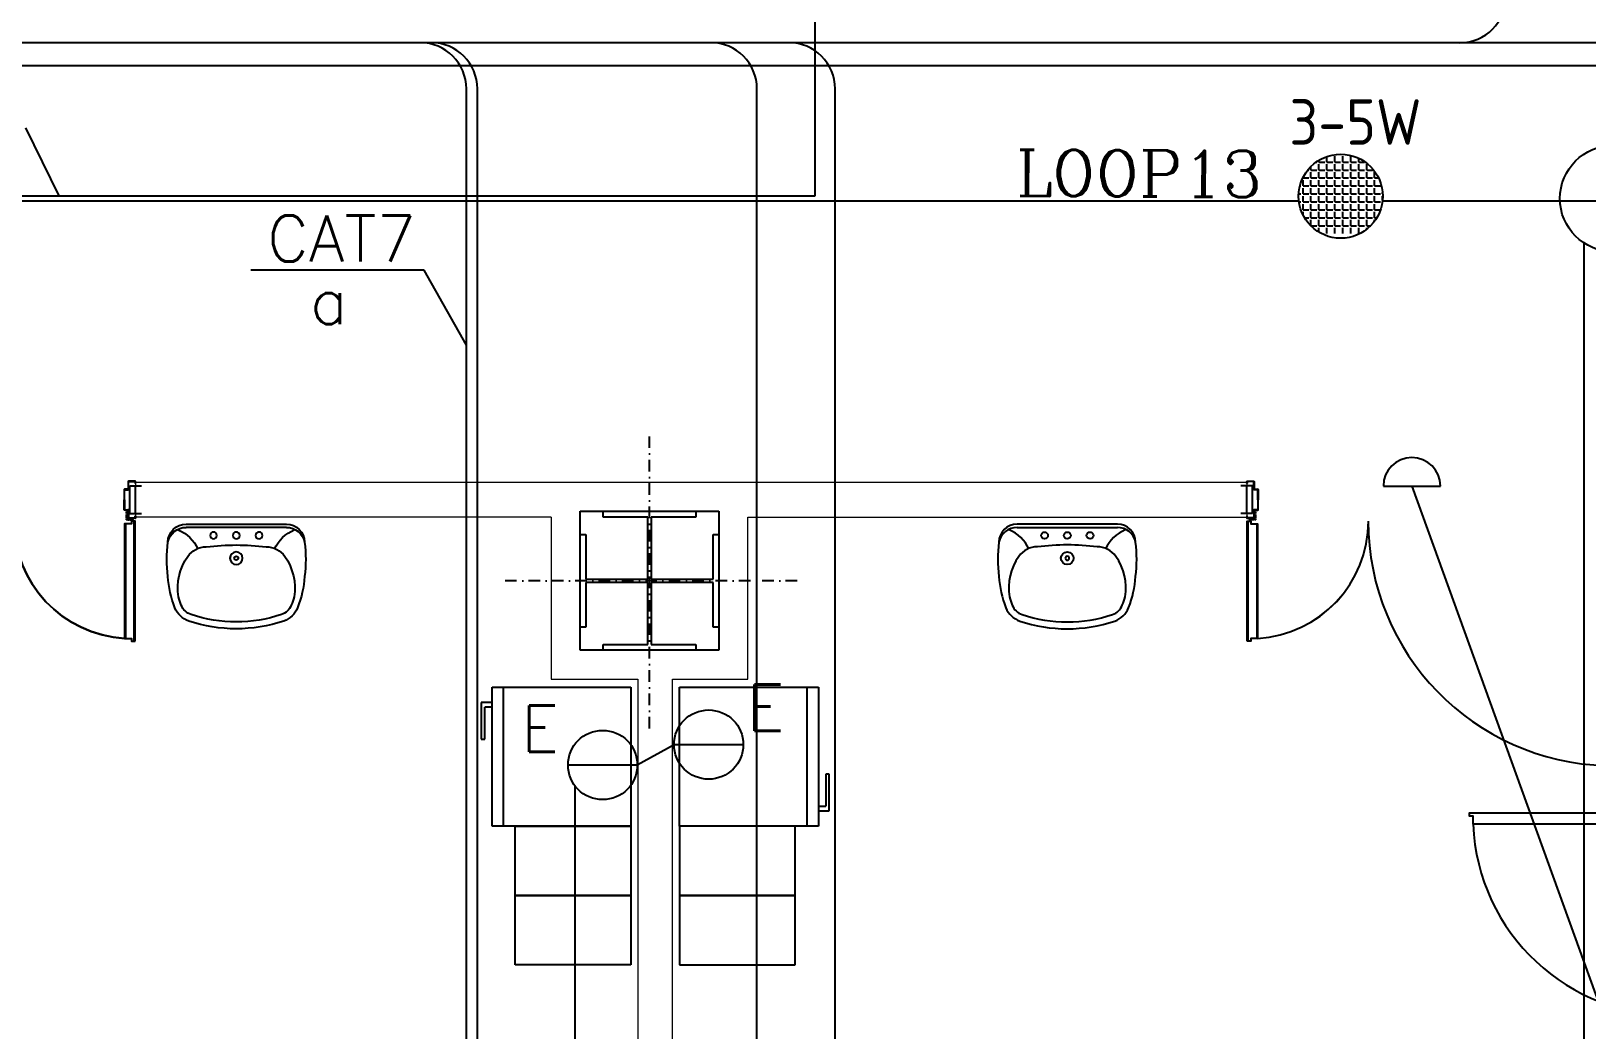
# Model space of a CAD drawing. Header units: inches. Extents: x 567429 to 582707, y 126347 to 133675.
# Drawn here: x 580876 to 581548, y 129546 to 129978 of the extents above; entities that cross this region are included whole.
import ezdxf
from ezdxf.enums import TextEntityAlignment as Align

# ---------------------------------------------------------------- set-up
doc = ezdxf.new("R2010")
doc.units = ezdxf.units.IN
doc.header["$MEASUREMENT"] = 0
doc.linetypes.add('DASHDOT2', pattern=[0.5, 0.25, -0.125, 0, -0.125])
doc.linetypes.add('DASHED', pattern=[0.75, 0.5, -0.25])
for name, color, linetype in [('COMPUTER', 3, 'Continuous'), ('COMPUTER WIRE', 4, 'Continuous'), ('Door', 1, 'Continuous'), ('FIRE', 3, 'Continuous'), ('FIRE WIRE', 4, 'Continuous'), ('L.C C.T', 5, 'Continuous'), ('mobl', 11, 'Continuous'), ('NURSE CALL', 3, 'Continuous'), ('NURSE CALL WIRE', 4, 'Continuous'), ('SOCKET', 3, 'Continuous'), ('SOCKET WIRE', 4, 'Continuous'), ('SOTOON', 2, 'Continuous'), ('SOUND', 3, 'Continuous'), ('SOUND WIRE', 4, 'Continuous'), ('TEL WIRE', 4, 'Continuous'), ('wall', 4, 'Continuous'), ('wall kanaf', 4, 'Continuous')]:
    doc.layers.add(name, color=color, linetype=linetype)
doc.styles.add('2floorplan$0$style1', font='romans.shx', dxfattribs={"height": 40})
doc.styles.add('ISOCP', font='isocp.shx')
doc.styles.add('ROMANC', font='ROMANC.shx')
doc.styles.add('ROMANS', font='romans.shx')

# ---------------------------------------------------------------- blocks, each defined once
blk = doc.blocks.new('door-95')
at = {"layer": 'Door', "color": 15}
for p, q in [((0.07, 12.47), (0.07, 13.93)), ((-0.66, 13.21), (0.8, 13.21))]:
    blk.add_line(p, q, dxfattribs=at)
at = {"layer": 'Door', "color": 15, "linetype": 'DASHED'}
for p, q in [((-2.3, 13.37), (-2.3, 9.19)), ((-2.3, 13.37), (-0.29, 13.37)), ((-1.81, 13.04), (-1.81, 9.17)), ((-1.81, 13.04), (-0.29, 13.04))]:
    blk.add_line(p, q, dxfattribs=at)
at = {"layer": 'Door', "ltscale": 8}
blk.add_lwpolyline([(-0.05, 15.44), (-3.55, 15.44), (-3.55, 101.36), (-0.05, 101.36), (-0.05, 102.86), (1.45, 102.86), (1.45, 13.94), (-0.05, 13.94)], close=True, dxfattribs=at)
at = {"layer": 'Door'}
for points in [[(-83.49, 4.69), (-83.49, 8.93, 0.414214), (-83.58, 9.02), (-85.04, 9.02, -0.414214), (-85.29, 9.27), (-85.29, 12.43, 0.414214), (-85.38, 12.52), (-88.07, 12.52, 0.414214), (-88.15, 12.43), (-88.15, 11.83), (-88.32, 11.83), (-88.32, 12.43, -0.414214), (-88.07, 12.69), (-85.38, 12.69, -0.414214), (-85.12, 12.43), (-85.12, 9.27, 0.414214), (-85.04, 9.19), (-83.58, 9.19, -0.414214), (-83.32, 8.93), (-83.32, 4.69)], [(-3.15, 4.69), (-3.15, 8.93, -0.414214), (-3.07, 9.02), (-1.61, 9.02, 0.414214), (-1.35, 9.27), (-1.35, 12.43, -0.414214), (-1.27, 12.52), (1.42, 12.52, -0.414214), (1.51, 12.43), (1.51, 11.83), (1.68, 11.83), (1.68, 12.43, 0.414214), (1.42, 12.69), (-1.27, 12.69, 0.414214), (-1.52, 12.43), (-1.52, 9.27, -0.414214), (-1.61, 9.19), (-3.07, 9.19, 0.414214), (-3.32, 8.93), (-3.32, 4.69)], [(-83.49, 4.69), (-83.49, 0.44, -0.414214), (-83.58, 0.36), (-85.04, 0.36, 0.414214), (-85.29, 0.1), (-85.29, -3.06, -0.414214), (-85.38, -3.14), (-88.07, -3.14, -0.414214), (-88.15, -3.06), (-88.15, -2.46), (-88.32, -2.46), (-88.32, -3.06, 0.414214), (-88.07, -3.31), (-85.38, -3.31, 0.414214), (-85.12, -3.06), (-85.12, 0.1, -0.414214), (-85.04, 0.19), (-83.58, 0.19, 0.414214), (-83.32, 0.44), (-83.32, 4.69)], [(-3.15, 4.69), (-3.15, 0.44, 0.414214), (-3.07, 0.36), (-1.61, 0.36, -0.414214), (-1.35, 0.1), (-1.35, -3.06, 0.414214), (-1.27, -3.14), (1.42, -3.14, 0.414214), (1.51, -3.06), (1.51, -2.46), (1.68, -2.46), (1.68, -3.06, -0.414214), (1.42, -3.31), (-1.27, -3.31, -0.414214), (-1.52, -3.06), (-1.52, 0.1, 0.414214), (-1.61, 0.19), (-3.07, 0.19, -0.414214), (-3.32, 0.44), (-3.32, 4.69)]]:
    blk.add_lwpolyline(points, format="xyb", dxfattribs=at)
at = {"layer": 'Door', "linetype": 'Continuous', "ltscale": 100}
blk.add_circle((0.07, 13.21), 0.4, dxfattribs=at)
at = {"layer": 'Door'}
blk.add_circle((0.07, 13.2), 0.281, dxfattribs=at)
blk.add_arc((-0.05, 15.44), 85.99, 92.33268, 181.51611, dxfattribs=at)
at = {"layer": 'wall', "color": 21}
for p, q in [((-90.82, 10.69), (-85.82, 10.69)), ((4.18, 10.69), (-0.82, 10.69)), ((-90.82, -1.31), (-85.82, -1.31)), ((4.18, -1.31), (-0.82, -1.31))]:
    blk.add_line(p, q, dxfattribs=at)
at = {"layer": 'wall', "color": 21, "linetype": 'Continuous', "ltscale": 100}
for p, q in [((-85.82, 10.69), (-85.82, -1.31)), ((-0.82, 10.69), (-0.82, -1.31))]:
    blk.add_line(p, q, dxfattribs=at)
blk = doc.blocks.new('d-165a')
at = {"layer": 'Door', "ltscale": 8}
for p, q in [((3.12, 14.21), (3.12, 118.65)), ((6.82, 119.85), (6.82, 15.41)), ((158.17, 15.42), (158.17, 64.89)), ((161.87, 66.09), (161.87, 14.22))]:
    blk.add_line(p, q, dxfattribs=at)
at = {"layer": 'Door', "color": 15}
for p, q in [((4.83, 13.52), (3.37, 13.52)), ((4.1, 12.79), (4.1, 14.25)), ((160.17, 13.52), (161.63, 13.52)), ((160.9, 12.79), (160.9, 14.25))]:
    blk.add_line(p, q, dxfattribs=at)
at = {"layer": 'Door', "color": 15, "linetype": 'DASHED'}
for p, q in [((6.48, 13.69), (4.47, 13.69)), ((6.48, 13.69), (6.48, 9.5)), ((158.52, 13.69), (158.52, 9.5)), ((158.52, 13.69), (160.53, 13.69)), ((5.99, 13.36), (4.47, 13.36)), ((5.99, 13.36), (5.99, 9.48)), ((159.01, 13.36), (159.01, 9.48)), ((159.01, 13.36), (160.53, 13.36))]:
    blk.add_line(p, q, dxfattribs=at)
at = {"layer": 'Door', "ltscale": 8}
blk.add_lwpolyline([(4.32, 14.21), (4.32, 15.41), (7.22, 15.41), (7.22, 119.85), (4.72, 119.85), (4.72, 118.65), (2.72, 118.65), (2.72, 14.21)], close=True, dxfattribs=at)
blk.add_lwpolyline([(162.27, 66.09), (162.27, 14.22), (160.67, 14.22), (160.67, 15.42), (157.77, 15.42), (157.77, 64.89), (160.67, 64.89), (160.67, 66.09), (162.27, 66.09)], dxfattribs=at)
at = {"layer": 'Door'}
for points in [[(7.33, 5), (7.33, 9.24, 0.414214), (7.24, 9.33), (5.79, 9.33, -0.414214), (5.53, 9.59), (5.53, 12.74, 0.414214), (5.44, 12.83), (2.76, 12.83, 0.414214), (2.67, 12.74), (2.67, 12.15), (2.5, 12.15), (2.5, 12.74, -0.414214), (2.76, 13), (5.44, 13, -0.414214), (5.7, 12.74), (5.7, 9.59, 0.414214), (5.79, 9.5), (7.24, 9.5, -0.414214), (7.5, 9.24), (7.5, 5)], [(157.67, 5), (157.67, 9.24, -0.414214), (157.76, 9.33), (159.21, 9.33, 0.414214), (159.47, 9.59), (159.47, 12.74, -0.414214), (159.56, 12.83), (162.24, 12.83, -0.414214), (162.33, 12.74), (162.33, 12.15), (162.5, 12.15), (162.5, 12.74, 0.414214), (162.24, 13), (159.56, 13, 0.414214), (159.3, 12.74), (159.3, 9.59, -0.414214), (159.21, 9.5), (157.76, 9.5, 0.414214), (157.5, 9.24), (157.5, 5)], [(7.33, 5), (7.33, 0.76, -0.414214), (7.24, 0.67), (5.79, 0.67, 0.414214), (5.53, 0.41), (5.53, -2.74, -0.414214), (5.44, -2.83), (2.76, -2.83, -0.414214), (2.67, -2.74), (2.67, -2.15), (2.5, -2.15), (2.5, -2.74, 0.414214), (2.76, -3), (5.44, -3, 0.414214), (5.7, -2.74), (5.7, 0.41, -0.414214), (5.79, 0.5), (7.24, 0.5, 0.414214), (7.5, 0.76), (7.5, 5)], [(157.67, 5), (157.67, 0.76, 0.414214), (157.76, 0.67), (159.21, 0.67, -0.414214), (159.47, 0.41), (159.47, -2.74, 0.414214), (159.56, -2.83), (162.24, -2.83, 0.414214), (162.33, -2.74), (162.33, -2.15), (162.5, -2.15), (162.5, -2.74, -0.414214), (162.24, -3), (159.56, -3, -0.414214), (159.3, -2.74), (159.3, 0.41, 0.414214), (159.21, 0.5), (157.76, 0.5, -0.414214), (157.5, 0.76), (157.5, 5)]]:
    blk.add_lwpolyline(points, format="xyb", dxfattribs=at)
at = {"layer": 'Door', "linetype": 'Continuous', "ltscale": 100}
for centre in [(4.1, 13.52), (160.9, 13.52)]:
    blk.add_circle(centre, 0.4, dxfattribs=at)
at = {"layer": 'Door'}
for centre in [(4.1, 13.52), (160.9, 13.52)]:
    blk.add_circle(centre, 0.281, dxfattribs=at)
for centre, radius, start, end in [((4.32, 14.21), 105.68, 0.00462, 88.42757), ((160.67, 14.22), 50.76, 93.27536, 180)]:
    blk.add_arc(centre, radius, start, end, dxfattribs=at)
at = {"layer": 'wall', "color": 21}
for p, q in [((5, 11), (0, 11)), ((5, -1), (5, 11)), ((160, 11), (160, -1)), ((160, 11), (165, 11)), ((5, -1), (0, -1)), ((160, -1), (165, -1))]:
    blk.add_line(p, q, dxfattribs=at)
blk = doc.blocks.new('NURSE.SAR')
at = {"layer": 'NURSE CALL', "color": 3}
blk.add_line((0, 12.31), (0, -12.31), dxfattribs=at)
blk.add_arc((0, 0), 12.31, 270, 90, dxfattribs=at)
blk = doc.blocks.new('soc1 to')
at = {"layer": 'SOCKET', "color": 3}
blk.add_line((-12.31, 0), (12.31, 0), dxfattribs=at)
blk.add_circle((0, 0), 12.31, dxfattribs=at)
blk = doc.blocks.new('SPEAKER 3-5 W')
at = {"layer": 'SOUND', "color": 30, "lineweight": -2}
for p, q in [((-4.43, 6.16), (-4.32, 6.16)), ((-3.93, 6.16), (-3.93, 6.5)), ((-3.93, 6.16), (-2.89, 6.16)), ((-3.93, 4.73), (-3.93, 5.77)), ((-2.49, 6.16), (-2.49, 7.17)), ((-2.49, 6.16), (-1.45, 6.16)), ((-2.49, 4.73), (-2.49, 5.77)), ((-1.06, 6.16), (-1.06, 7.21)), ((-1.06, 6.16), (-0.01, 6.16)), ((-1.06, 4.73), (-1.06, 5.77)), ((0.38, 6.16), (0.38, 7.21)), ((0.38, 6.16), (1.42, 6.16)), ((0.38, 4.73), (0.38, 5.77)), ((1.82, 6.16), (1.82, 7.21)), ((1.82, 6.16), (2.86, 6.16)), ((1.82, 4.73), (1.82, 5.77)), ((3.25, 6.16), (3.25, 6.86)), ((3.25, 6.16), (4.3, 6.16)), ((3.25, 4.73), (3.25, 5.77)), ((4.69, 4.73), (4.69, 5.77)), ((-6.8, 3.29), (-6.8, 3.37)), ((-6.8, 3.29), (-5.76, 3.29)), ((-6.8, 1.86), (-6.8, 2.9)), ((-5.94, 4.73), (-5.76, 4.73)), ((-5.37, 4.73), (-5.37, 5.37)), ((-5.37, 4.73), (-4.32, 4.73)), ((-5.37, 3.29), (-5.37, 4.34)), ((-5.37, 3.29), (-4.32, 3.29)), ((-5.37, 1.86), (-5.37, 2.9)), ((-3.93, 4.73), (-2.89, 4.73)), ((-3.93, 3.29), (-3.93, 4.34)), ((-3.93, 3.29), (-2.89, 3.29)), ((-3.93, 1.86), (-3.93, 2.9)), ((-2.49, 4.73), (-1.45, 4.73)), ((-2.49, 3.29), (-2.49, 4.34)), ((-2.49, 3.29), (-1.45, 3.29)), ((-2.49, 1.86), (-2.49, 2.9)), ((-1.06, 4.73), (-0.01, 4.73)), ((-1.06, 3.29), (-1.06, 4.34)), ((-1.06, 3.29), (-0.01, 3.29)), ((-1.06, 1.86), (-1.06, 2.9)), ((0.38, 4.73), (1.42, 4.73)), ((0.38, 3.29), (0.38, 4.34)), ((0.38, 3.29), (1.42, 3.29)), ((0.38, 1.86), (0.38, 2.9)), ((1.82, 4.73), (2.86, 4.73)), ((1.82, 3.29), (1.82, 4.34)), ((1.82, 3.29), (2.86, 3.29)), ((1.82, 1.86), (1.82, 2.9)), ((3.25, 4.73), (4.3, 4.73)), ((3.25, 3.29), (3.25, 4.34)), ((3.25, 3.29), (4.3, 3.29)), ((3.25, 1.86), (3.25, 2.9)), ((4.69, 4.73), (5.73, 4.73)), ((4.69, 3.29), (4.69, 4.34)), ((4.69, 3.29), (5.73, 3.29)), ((4.69, 1.86), (4.69, 2.9)), ((6.12, 3.29), (6.12, 4.34)), ((6.12, 3.29), (6.84, 3.29)), ((6.12, 1.86), (6.12, 2.9)), ((-7.58, 0.42), (-7.19, 0.42)), ((-7.36, 1.86), (-7.19, 1.86)), ((-6.8, 1.86), (-5.76, 1.86)), ((-6.8, 0.42), (-6.8, 1.46)), ((-6.8, 0.42), (-5.76, 0.42)), ((-6.8, -1.02), (-6.8, 0.03)), ((-5.37, 1.86), (-4.32, 1.86)), ((-5.37, 0.42), (-5.37, 1.46)), ((-5.37, 0.42), (-4.32, 0.42)), ((-5.37, -1.02), (-5.37, 0.03)), ((-3.93, 1.86), (-2.89, 1.86)), ((-3.93, 0.42), (-3.93, 1.46)), ((-3.93, 0.42), (-2.89, 0.42)), ((-3.93, -1.02), (-3.93, 0.03)), ((-2.49, 1.86), (-1.45, 1.86)), ((-2.49, 0.42), (-2.49, 1.46)), ((-2.49, 0.42), (-1.45, 0.42)), ((-2.49, -1.02), (-2.49, 0.03)), ((-1.06, 1.86), (-0.01, 1.86)), ((-1.06, 0.42), (-1.06, 1.46)), ((-1.06, 0.42), (-0.01, 0.42)), ((-1.06, -1.02), (-1.06, 0.03)), ((0.38, 1.86), (1.42, 1.86)), ((0.38, 0.42), (0.38, 1.46)), ((0.38, 0.42), (1.42, 0.42)), ((0.38, -1.02), (0.38, 0.03)), ((1.82, 1.86), (2.86, 1.86)), ((1.82, 0.42), (1.82, 1.46)), ((1.82, 0.42), (2.86, 0.42)), ((1.82, -1.02), (1.82, 0.03)), ((3.25, 1.86), (4.3, 1.86)), ((3.25, 0.42), (3.25, 1.46)), ((3.25, 0.42), (4.3, 0.42)), ((3.25, -1.02), (3.25, 0.03)), ((4.69, 1.86), (5.73, 1.86)), ((4.69, 0.42), (4.69, 1.46)), ((4.69, 0.42), (5.73, 0.42)), ((4.69, -1.02), (4.69, 0.03)), ((6.12, 1.86), (7.17, 1.86)), ((6.12, 0.42), (6.12, 1.46)), ((6.12, 0.42), (7.17, 0.42)), ((6.12, -1.02), (6.12, 0.03)), ((7.56, 0.42), (7.56, 0.69)), ((7.56, 0.42), (7.58, 0.42)), ((7.56, -0.69), (7.56, 0.03)), ((-7.52, -1.02), (-7.19, -1.02)), ((-6.8, -1.02), (-5.76, -1.02)), ((-6.8, -2.45), (-6.8, -1.41)), ((-6.8, -2.45), (-5.76, -2.45)), ((-5.37, -1.02), (-4.32, -1.02)), ((-5.37, -2.45), (-5.37, -1.41)), ((-5.37, -2.45), (-4.32, -2.45)), ((-3.93, -1.02), (-2.89, -1.02)), ((-3.93, -2.45), (-3.93, -1.41)), ((-3.93, -2.45), (-2.89, -2.45)), ((-2.49, -1.02), (-1.45, -1.02)), ((-2.49, -2.45), (-2.49, -1.41)), ((-2.49, -2.45), (-1.45, -2.45)), ((-1.06, -1.02), (-0.01, -1.02)), ((-1.06, -2.45), (-1.06, -1.41)), ((-1.06, -2.45), (-0.01, -2.45)), ((0.38, -1.02), (1.42, -1.02)), ((0.38, -2.45), (0.38, -1.41)), ((0.38, -2.45), (1.42, -2.45)), ((1.82, -1.02), (2.86, -1.02)), ((1.82, -2.45), (1.82, -1.41)), ((1.82, -2.45), (2.86, -2.45)), ((3.25, -1.02), (4.3, -1.02)), ((3.25, -2.45), (3.25, -1.41)), ((3.25, -2.45), (4.3, -2.45)), ((4.69, -1.02), (5.73, -1.02)), ((4.69, -2.45), (4.69, -1.41)), ((4.69, -2.45), (5.73, -2.45)), ((6.12, -1.02), (7.17, -1.02)), ((6.12, -2.45), (6.12, -1.41)), ((6.12, -2.45), (7.17, -2.45)), ((-6.8, -3.37), (-6.8, -2.85)), ((-6.52, -3.89), (-5.76, -3.89)), ((-5.37, -3.89), (-5.37, -2.85)), ((-5.37, -3.89), (-4.32, -3.89)), ((-5.37, -5.33), (-5.37, -4.28)), ((-5.37, -5.33), (-4.32, -5.33)), ((-3.93, -3.89), (-3.93, -2.85)), ((-3.93, -3.89), (-2.89, -3.89)), ((-3.93, -5.33), (-3.93, -4.28)), ((-3.93, -5.33), (-2.89, -5.33)), ((-2.49, -3.89), (-2.49, -2.85)), ((-2.49, -3.89), (-1.45, -3.89)), ((-2.49, -5.33), (-2.49, -4.28)), ((-2.49, -5.33), (-1.45, -5.33)), ((-1.06, -3.89), (-1.06, -2.85)), ((-1.06, -3.89), (-0.01, -3.89)), ((-1.06, -5.33), (-1.06, -4.28)), ((-1.06, -5.33), (-0.01, -5.33)), ((0.38, -3.89), (0.38, -2.85)), ((0.38, -3.89), (1.42, -3.89)), ((0.38, -5.33), (0.38, -4.28)), ((0.38, -5.33), (1.42, -5.33)), ((1.82, -3.89), (1.82, -2.85)), ((1.82, -3.89), (2.86, -3.89)), ((1.82, -5.33), (1.82, -4.28)), ((1.82, -5.33), (2.86, -5.33)), ((3.25, -3.89), (3.25, -2.85)), ((3.25, -3.89), (4.3, -3.89)), ((3.25, -5.33), (3.25, -4.28)), ((3.25, -5.33), (4.3, -5.33)), ((4.69, -3.89), (4.69, -2.85)), ((4.69, -3.89), (5.73, -3.89)), ((4.69, -5.33), (4.69, -4.28)), ((4.69, -5.33), (5.41, -5.33)), ((6.12, -3.89), (6.12, -2.85)), ((6.12, -3.89), (6.52, -3.89)), ((6.12, -4.49), (6.12, -4.28)), ((-3.93, -6.5), (-3.93, -5.72)), ((-2.49, -6.76), (-2.49, -5.72)), ((-1.06, -6.76), (-1.06, -5.72)), ((0.38, -6.76), (0.38, -5.72)), ((1.82, -6.76), (1.82, -5.72)), ((3.25, -6.76), (3.25, -5.72)), ((4.69, -5.97), (4.69, -5.72))]:
    blk.add_line(p, q, dxfattribs=at)
at = {"layer": 'SOUND', "color": 3, "lineweight": -2}
blk.add_ellipse((0, 0), major_axis=(-5.37, 5.37), ratio=1, start_param=3.926991, end_param=10.210176, dxfattribs=at)
at = {"layer": 'SOUND', "color": 2, "style": 'ISOCP'}
blk.add_text('3-5W', height=8.226, dxfattribs=at).set_placement((2.66, 13.42), align=Align.MIDDLE)
blk = doc.blocks.new('S&H')
at = {"layer": 'FIRE'}
blk.add_circle((0, 0), 22.99, dxfattribs=at)
at = {"layer": 'FIRE', "color": 2, "style": 'ROMANS'}
blk.add_text('S', height=20, dxfattribs=at).set_placement((-0.14, 0.2), align=Align.MIDDLE)

msp = doc.modelspace()

# ---------------------------------------------------------------- linework, layer by layer
at = {"layer": 'COMPUTER', "color": 30, "ltscale": 7}
for p, q in [((581045.65, 129874.47), (580970.79, 129874.47)), ((581063.9, 129842.05), (581045.65, 129874.47))]:
    msp.add_line(p, q, dxfattribs=at)
at = {"layer": 'COMPUTER WIRE'}
for p, q in [((581063.9, 129452.24), (581063.9, 129952.76)), ((581189.43, 129461.03), (581189.43, 129952.76))]:
    msp.add_line(p, q, dxfattribs=at)
for centre in [(581043.9, 129952.76), (581169.43, 129952.76)]:
    msp.add_arc(centre, 20, 0, 90, dxfattribs=at)
at = {"layer": 'Door', "color": 15}
for p, q in [((580917.79, 129783.03), (580917.79, 129779.87)), ((580917.96, 129779.87), (580917.96, 129783.03)), ((580920.73, 129783.29), (580918.04, 129783.29)), ((580918.04, 129783.12), (580920.73, 129783.12)), ((580920.82, 129783.03), (580920.82, 129782.43)), ((580920.82, 129782.43), (580920.99, 129782.43)), ((580920.99, 129782.43), (580920.99, 129783.03)), ((580920.99, 129769.29), (580920.99, 129781.29)), ((581400.99, 129782.43), (581400.99, 129783.03)), ((581401.16, 129782.43), (581400.99, 129782.43)), ((581400.99, 129769.29), (581400.99, 129781.29)), ((581401.16, 129783.03), (581401.16, 129782.43)), ((581401.24, 129783.29), (581403.93, 129783.29)), ((581403.93, 129783.12), (581401.24, 129783.12)), ((581404.02, 129779.87), (581404.02, 129783.03)), ((581404.19, 129783.03), (581404.19, 129779.87)), ((580915.99, 129779.53), (580915.99, 129775.29)), ((580915.99, 129771.05), (580915.99, 129775.29)), ((580916.16, 129775.29), (580916.16, 129779.53)), ((580916.16, 129775.29), (580916.16, 129771.05)), ((580917.7, 129779.79), (580916.24, 129779.79)), ((580916.24, 129779.62), (580917.7, 129779.62)), ((581404.27, 129779.79), (581405.73, 129779.79)), ((581405.73, 129779.62), (581404.27, 129779.62)), ((581405.82, 129775.29), (581405.82, 129779.53)), ((581405.82, 129775.29), (581405.82, 129771.05)), ((581405.99, 129779.53), (581405.99, 129775.29)), ((581405.99, 129771.05), (581405.99, 129775.29)), ((580916.24, 129770.96), (580917.7, 129770.96)), ((580917.7, 129770.79), (580916.24, 129770.79)), ((580917.79, 129767.55), (580917.79, 129770.7)), ((580917.96, 129770.7), (580917.96, 129767.55)), ((580918.04, 129767.46), (580920.73, 129767.46)), ((580920.73, 129767.29), (580918.04, 129767.29)), ((580919.38, 129767.5), (580919.38, 129766.04)), ((580920.82, 129767.55), (580920.82, 129768.14)), ((580920.82, 129768.14), (580920.99, 129768.14)), ((580920.99, 129768.14), (580920.99, 129767.55)), ((581401.16, 129768.14), (581400.99, 129768.14)), ((581400.99, 129768.14), (581400.99, 129767.55)), ((581401.16, 129767.55), (581401.16, 129768.14)), ((581403.93, 129767.46), (581401.24, 129767.46)), ((581401.24, 129767.29), (581403.93, 129767.29)), ((581402.59, 129767.5), (581402.59, 129766.04)), ((581404.02, 129770.7), (581404.02, 129767.55)), ((581404.19, 129767.55), (581404.19, 129770.7)), ((581405.73, 129770.96), (581404.27, 129770.96)), ((581404.27, 129770.79), (581405.73, 129770.79)), ((580918.65, 129766.77), (580920.11, 129766.77)), ((581403.32, 129766.77), (581401.86, 129766.77))]:
    msp.add_line(p, q, dxfattribs=at)
at = {"layer": 'Door', "color": 15, "linetype": 'DASHED'}
for p, q in [((580917.01, 129766.6), (580917.01, 129770.79)), ((580917.5, 129766.93), (580917.5, 129770.81)), ((581404.48, 129766.93), (581404.48, 129770.81)), ((581404.96, 129766.6), (581404.96, 129770.79)), ((580917.01, 129766.6), (580919.02, 129766.6)), ((580917.5, 129766.93), (580919.02, 129766.93)), ((581404.48, 129766.93), (581402.95, 129766.93)), ((581404.96, 129766.6), (581402.95, 129766.6))]:
    msp.add_line(p, q, dxfattribs=at)
at = {"layer": 'Door', "color": 15, "ltscale": 8}
for p, q in [((580919.16, 129764.87), (580916.26, 129764.87)), ((580916.26, 129764.87), (580916.26, 129715.4)), ((580916.66, 129764.87), (580916.66, 129715.4)), ((580920.76, 129766.07), (580919.16, 129766.07)), ((580919.16, 129766.07), (580919.16, 129764.87)), ((580920.36, 129714.2), (580920.36, 129766.07)), ((580920.76, 129714.2), (580920.76, 129766.07)), ((581401.21, 129714.2), (581401.21, 129766.07)), ((581401.21, 129766.07), (581402.81, 129766.07)), ((581401.61, 129714.2), (581401.61, 129766.07)), ((581402.81, 129766.07), (581402.81, 129764.87)), ((581402.81, 129764.87), (581405.71, 129764.87)), ((581405.31, 129764.87), (581405.31, 129715.4)), ((581405.71, 129764.87), (581405.71, 129715.4)), ((580916.26, 129715.4), (580919.16, 129715.4)), ((580919.16, 129715.4), (580919.16, 129714.2)), ((580919.16, 129714.2), (580920.76, 129714.2)), ((581402.81, 129714.2), (581401.21, 129714.2)), ((581405.71, 129715.4), (581402.81, 129715.4)), ((581402.81, 129715.4), (581402.81, 129714.2)), ((581497.31, 129638.56), (581497.31, 129640.06)), ((581497.31, 129640.06), (581586.23, 129640.06)), ((581498.81, 129638.56), (581497.31, 129638.56)), ((581498.81, 129635.06), (581498.81, 129638.56)), ((581584.73, 129635.06), (581498.81, 129635.06))]:
    msp.add_line(p, q, dxfattribs=at)
at = {"layer": 'Door', "color": 15, "linetype": 'Continuous', "ltscale": 100}
for centre in [(580919.38, 129766.77), (581402.59, 129766.77)]:
    msp.add_circle(centre, 0.4, dxfattribs=at)
at = {"layer": 'Door', "color": 15}
for centre in [(580919.38, 129766.77), (581402.59, 129766.77)]:
    msp.add_circle(centre, 0.281, dxfattribs=at)
for centre, radius, start, end in [((580918.04, 129783.03), 0.257, 90, 180), ((580918.04, 129783.03), 0.0855, 90, 180), ((580920.73, 129783.03), 0.257, 0, 90), ((580920.73, 129783.03), 0.0855, 0, 90), ((581401.24, 129783.03), 0.256, 90, 180), ((581401.24, 129783.03), 0.0855, 90, 180), ((581403.93, 129783.03), 0.257, 0, 90), ((581403.93, 129783.03), 0.0855, 360, 90), ((580916.24, 129779.53), 0.257, 90, 180), ((580916.24, 129779.53), 0.0855, 90, 180), ((580917.7, 129779.87), 0.257, 270, 360), ((580917.7, 129779.87), 0.0855, 270, 0), ((581404.27, 129779.87), 0.257, 180, 270), ((581404.27, 129779.87), 0.0855, 180, 270), ((581405.73, 129779.53), 0.257, 0, 90), ((581405.73, 129779.53), 0.0855, 0, 90), ((580916.24, 129771.05), 0.257, 180, 270), ((580916.24, 129771.05), 0.0855, 180, 270), ((580917.7, 129770.7), 0.257, 0, 90), ((580917.7, 129770.7), 0.0855, 360, 90), ((580918.04, 129767.55), 0.257, 180, 270), ((580918.04, 129767.55), 0.0855, 180, 270), ((580920.73, 129767.55), 0.0855, 270, 360), ((580920.73, 129767.55), 0.257, 270, 0), ((581401.24, 129767.55), 0.256, 180, 270), ((581401.24, 129767.55), 0.0855, 180, 270), ((581403.93, 129767.55), 0.0855, 270, 0), ((581403.93, 129767.55), 0.257, 270, 360), ((581404.27, 129770.7), 0.257, 90, 180), ((581404.27, 129770.7), 0.0855, 90, 180), ((581405.73, 129771.05), 0.0855, 270, 360), ((581405.73, 129771.05), 0.257, 270, 0), ((580919.16, 129766.07), 50.76, 180, 266.72464), ((581402.81, 129766.07), 50.76, 273.27536, 0), ((581559.17, 129766.08), 105.68, 180.00462, 268.42757), ((581584.73, 129638.56), 85.99, 182.33268, 271.51611)]:
    msp.add_arc(centre, radius, start, end, dxfattribs=at)
at = {"layer": 'FIRE', "color": 30}
msp.add_line((580888, 129906.54), (580873.65, 129936), dxfattribs=at)
at = {"layer": 'FIRE WIRE'}
for p, q in [((581214.61, 129906.54), (581214.61, 130212.73)), ((580561.39, 129906.54), (581214.61, 129906.54)), ((581546.58, 129886.28), (581546.58, 129305.31))]:
    msp.add_line(p, q, dxfattribs=at)
at = {"layer": 'L.C C.T'}
msp.add_line((581836.94, 129972.76), (580413.53, 129972.76), dxfattribs=at)
at = {"layer": 'L.C C.T', "color": 2, "ltscale": 7}
msp.add_line((581836.94, 129962.76), (576906.21, 129962.76), dxfattribs=at)
at = {"layer": 'mobl', "color": 15}
for p, q in [((580942.84, 129764.79), (580986.13, 129764.79)), ((580986.13, 129763.31), (580942.84, 129763.31)), ((581345.13, 129764.79), (581301.84, 129764.79)), ((581301.84, 129763.31), (581345.13, 129763.31)), ((581084.99, 129604.29), (581084.99, 129634.29)), ((581084.99, 129634.29), (581134.99, 129634.29)), ((581134.99, 129634.29), (581134.99, 129604.29)), ((581155.99, 129634.29), (581155.99, 129604.29)), ((581205.99, 129634.29), (581155.99, 129634.29)), ((581205.99, 129604.29), (581205.99, 129634.29)), ((581134.99, 129604.29), (581084.99, 129604.29)), ((581084.99, 129574.29), (581084.99, 129604.29)), ((581084.99, 129604.29), (581134.99, 129604.29)), ((581134.99, 129604.29), (581134.99, 129574.29)), ((581155.99, 129604.29), (581155.99, 129574.29)), ((581205.99, 129604.29), (581155.99, 129604.29)), ((581155.99, 129604.29), (581205.99, 129604.29)), ((581205.99, 129574.29), (581205.99, 129604.29)), ((581134.99, 129574.29), (581084.99, 129574.29)), ((581155.99, 129574.29), (581205.99, 129574.29))]:
    msp.add_line(p, q, dxfattribs=at)
at = {"layer": 'mobl', "color": 15, "linetype": 'Continuous'}
for p, q in [((581074.99, 129694.29), (581134.99, 129694.29)), ((581074.99, 129634.29), (581074.99, 129694.29)), ((581079.99, 129634.29), (581079.99, 129694.29)), ((581134.99, 129694.29), (581134.99, 129634.29)), ((581155.99, 129694.29), (581215.99, 129694.29)), ((581155.99, 129634.29), (581155.99, 129694.29)), ((581210.99, 129694.29), (581210.99, 129634.29)), ((581215.99, 129694.29), (581215.99, 129634.29)), ((581074.99, 129687.69), (581070.33, 129687.69)), ((581070.33, 129687.69), (581070.33, 129671.86)), ((581074.99, 129685.69), (581071.87, 129685.69)), ((581071.87, 129671.86), (581071.87, 129685.69)), ((581070.33, 129671.86), (581071.87, 129671.86)), ((581220.64, 129656.72), (581219.11, 129656.72)), ((581219.11, 129656.72), (581219.11, 129642.89)), ((581220.64, 129640.89), (581220.64, 129656.72)), ((581215.99, 129642.89), (581219.11, 129642.89)), ((581215.99, 129640.89), (581220.64, 129640.89)), ((581134.99, 129634.29), (581074.99, 129634.29)), ((581215.99, 129634.29), (581155.99, 129634.29))]:
    msp.add_line(p, q, dxfattribs=at)
at = {"layer": 'mobl', "color": 15}
for centre, radius in [((581313.65, 129759.87), 1.48), ((581323.49, 129759.87), 1.48), ((581333.33, 129759.87), 1.48), ((581323.49, 129750.03), 2.72)]:
    msp.add_circle(centre, radius, dxfattribs=at)
for centre, radius, start, end in [((581301.84, 129756.92), 7.87, 90, 180), ((581301.65, 129755.5), 7.81, 88.62655, 169.56117), ((581292.1, 129747.26), 16.3, 24.63856, 67.1002), ((581354.87, 129747.26), 16.3, 112.8998, 155.36144), ((581345.13, 129756.92), 7.87, 0, 90), ((581345.32, 129755.5), 7.81, 10.43883, 91.37345), ((581350.42, 129749.54), 56.93, 172.55165, 187.44835), ((581310.55, 129745.11), 9.84, 90, 144.79671), ((581323.49, 129650.6), 105.15, 82.93363, 97.06637), ((581336.42, 129745.11), 9.84, 35.20329, 90), ((581296.56, 129749.54), 56.93, 352.55165, 7.44835), ((581321.81, 129737.17), 23.62, 144.79671, 189.41479), ((581323.49, 129750.03), 0.861, 0, 180), ((581323.49, 129750.03), 0.861, 180, 0), ((581323.49, 129750.03), 0.861, 180, 0), ((581325.16, 129737.17), 23.62, 350.58521, 35.20329), ((581338.86, 129745.09), 44.99, 183.73593, 201.48215), ((581308.11, 129745.09), 44.99, 338.51785, 356.26407), ((581306.15, 129732.22), 9.84, 201.48215, 251.31992), ((581338.86, 129745.09), 42.04, 196.2839, 201.48215), ((581338.86, 129745.09), 42.04, 196.2839, 201.48215), ((581306.15, 129732.22), 6.89, 201.48215, 251.31992), ((581340.82, 129732.22), 6.89, 288.68008, 338.51785), ((581340.82, 129732.22), 9.84, 288.68008, 338.51785), ((581308.11, 129745.09), 42.04, 338.51785, 343.7161), ((581308.11, 129745.09), 42.04, 338.51785, 343.7161), ((581323.49, 129783.49), 63.96, 251.31992, 288.68008), ((581323.49, 129783.49), 61.01, 251.31992, 288.68008)]:
    msp.add_arc(centre, radius, start, end, dxfattribs=at)
at = {"layer": 'mobl', "color": 15, "extrusion": (0, 0, -1)}
for centre, major_axis, start_param, end_param in [((580942.84, 129756.92), (5.57, 5.57), 3.926991, 5.497787), ((580942.65, 129755.5), (-5.53, 5.53), 5.679979, 7.092555), ((580933.1, 129747.26), (-11.53, 11.53), 1.185075, 1.92617), ((580954.65, 129759.87), (-1.04, 1.04), 3.926991, 10.210176), ((580964.49, 129759.87), (1.04, 1.04), 2.356194490122371, 8.639379797301958), ((580974.33, 129759.87), (-1.04, 1.04), 3.926991, 10.210176), ((580995.87, 129747.26), (11.53, 11.53), 4.357015, 5.09811), ((580986.13, 129756.92), (-5.57, 5.57), 0.785398, 2.356194), ((580986.32, 129755.5), (5.53, 5.53), -0.809369, 0.603206), ((580991.42, 129749.54), (-40.26, 40.26), 5.367789, 5.627785), ((580951.55, 129745.11), (-6.96, 6.96), 6.112201, 7.068583), ((580964.49, 129650.6), (-74.35, 74.35), 0.662067, 0.90873), ((580977.42, 129745.11), (6.96, 6.96), -0.785398, 0.170985), ((580937.56, 129749.54), (40.26, 40.26), 0.6554, 0.915396), ((580962.81, 129737.17), (16.7, 16.7), 3.762672, 4.541404), ((580964.49, 129750.03), (-1.93, 1.93), 3.926991, 10.210176), ((580964.49, 129750.03), (0.609, 0.609), 3.926991, 7.068583), ((580964.49, 129750.03), (-0.609, 0.609), 2.356194, 5.497787), ((580964.49, 129750.03), (-0.609, 0.609), 2.356194, 5.497787), ((580966.16, 129737.17), (-16.7, 16.7), 1.741781, 2.520514), ((580979.86, 129745.09), (-31.81, 31.81), 5.122853, 5.432583), ((580949.11, 129745.09), (-31.81, 31.81), 2.421399, 2.731129), ((580947.15, 129732.22), (6.96, 6.96), 2.682223, 3.552057), ((580979.86, 129745.09), (29.73, 29.73), 3.552057, 3.642783), ((580979.86, 129745.09), (29.73, 29.73), 3.552057, 3.642783), ((580947.15, 129732.22), (-4.87, 4.87), 4.25302, 5.122853), ((580981.82, 129732.22), (-4.87, 4.87), 2.731129, 3.600962), ((580981.82, 129732.22), (6.96, 6.96), 1.160332, 2.030166), ((580949.11, 129745.09), (-29.73, 29.73), 2.640402, 2.731129), ((580949.11, 129745.09), (-29.73, 29.73), 2.640402, 2.731129), ((580964.49, 129783.49), (-45.23, 45.23), 3.600962, 4.25302), ((580964.49, 129783.49), (-43.14, 43.14), 3.600962, 4.25302)]:
    msp.add_ellipse(centre, major_axis=major_axis, ratio=1, start_param=start_param, end_param=end_param, dxfattribs=at)
at = {"layer": 'NURSE CALL WIRE'}
msp.add_line((581472.34, 129781.2), (581625.8, 129356.48), dxfattribs=at)
at = {"layer": 'SOCKET WIRE'}
for p, q in [((581137.73, 129660.69), (581153.6, 129669.5)), ((581110.88, 129462.09), (581110.88, 129651.64))]:
    msp.add_line(p, q, dxfattribs=at)
at = {"layer": 'SOTOON', "color": 15, "linetype": 'DASHDOT2', "ltscale": 20}
for p, q in [((581142.99, 129676.46), (581142.99, 129804.12)), ((581142.99, 129676.46), (581142.99, 129804.12)), ((581142.99, 129676.46), (581142.99, 129804.12)), ((581206.82, 129740.29), (581079.16, 129740.29)), ((581206.82, 129740.29), (581079.16, 129740.29)), ((581206.82, 129740.29), (581079.16, 129740.29))]:
    msp.add_line(p, q, dxfattribs=at)
at = {"layer": 'SOTOON', "color": 15}
for p, q in [((581112.99, 129770.29), (581172.99, 129770.29)), ((581112.99, 129710.29), (581112.99, 129770.29)), ((581112.99, 129770.29), (581172.99, 129770.29)), ((581112.99, 129710.29), (581112.99, 129770.29)), ((581112.99, 129770.29), (581172.99, 129770.29)), ((581112.99, 129710.29), (581112.99, 129770.29)), ((581122.99, 129767.79), (581122.99, 129770.29)), ((581122.99, 129770.29), (581162.99, 129770.29)), ((581122.99, 129767.79), (581122.99, 129770.29)), ((581122.99, 129770.29), (581162.99, 129770.29)), ((581122.99, 129767.79), (581122.99, 129770.29)), ((581122.99, 129770.29), (581162.99, 129770.29)), ((581142.24, 129767.79), (581122.99, 129767.79)), ((581142.24, 129767.79), (581122.99, 129767.79)), ((581142.24, 129767.79), (581122.99, 129767.79)), ((581142.24, 129741.04), (581142.24, 129767.79)), ((581142.24, 129741.04), (581142.24, 129767.79)), ((581142.24, 129741.04), (581142.24, 129767.79)), ((581162.99, 129767.79), (581143.74, 129767.79)), ((581143.74, 129767.79), (581143.74, 129741.04)), ((581162.99, 129767.79), (581143.74, 129767.79)), ((581143.74, 129767.79), (581143.74, 129741.04)), ((581162.99, 129767.79), (581143.74, 129767.79)), ((581143.74, 129767.79), (581143.74, 129741.04)), ((581162.99, 129770.29), (581162.99, 129767.79)), ((581162.99, 129770.29), (581162.99, 129767.79)), ((581162.99, 129770.29), (581162.99, 129767.79)), ((581172.99, 129770.29), (581172.99, 129710.29)), ((581172.99, 129770.29), (581172.99, 129710.29)), ((581172.99, 129770.29), (581172.99, 129710.29)), ((581112.99, 129720.29), (581112.99, 129760.29)), ((581112.99, 129760.29), (581115.49, 129760.29)), ((581112.99, 129720.29), (581112.99, 129760.29)), ((581112.99, 129760.29), (581115.49, 129760.29)), ((581112.99, 129720.29), (581112.99, 129760.29)), ((581112.99, 129760.29), (581115.49, 129760.29)), ((581115.49, 129760.29), (581115.49, 129741.04)), ((581115.49, 129760.29), (581115.49, 129741.04)), ((581115.49, 129760.29), (581115.49, 129741.04)), ((581170.49, 129741.04), (581170.49, 129760.29)), ((581170.49, 129760.29), (581172.99, 129760.29)), ((581170.49, 129741.04), (581170.49, 129760.29)), ((581170.49, 129760.29), (581172.99, 129760.29)), ((581170.49, 129741.04), (581170.49, 129760.29)), ((581170.49, 129760.29), (581172.99, 129760.29)), ((581172.99, 129760.29), (581172.99, 129720.29)), ((581172.99, 129760.29), (581172.99, 129720.29)), ((581172.99, 129760.29), (581172.99, 129720.29)), ((581115.49, 129741.04), (581142.24, 129741.04)), ((581115.49, 129741.04), (581142.24, 129741.04)), ((581115.49, 129741.04), (581142.24, 129741.04)), ((581143.74, 129741.04), (581170.49, 129741.04)), ((581143.74, 129741.04), (581170.49, 129741.04)), ((581143.74, 129741.04), (581170.49, 129741.04)), ((581142.24, 129739.54), (581115.49, 129739.54)), ((581115.49, 129739.54), (581115.49, 129720.29)), ((581142.24, 129739.54), (581115.49, 129739.54)), ((581115.49, 129739.54), (581115.49, 129720.29)), ((581142.24, 129739.54), (581115.49, 129739.54)), ((581115.49, 129739.54), (581115.49, 129720.29)), ((581142.24, 129712.79), (581142.24, 129739.54)), ((581142.24, 129712.79), (581142.24, 129739.54)), ((581142.24, 129712.79), (581142.24, 129739.54)), ((581170.49, 129739.54), (581143.74, 129739.54)), ((581143.74, 129739.54), (581143.74, 129712.79)), ((581170.49, 129739.54), (581143.74, 129739.54)), ((581143.74, 129739.54), (581143.74, 129712.79)), ((581170.49, 129739.54), (581143.74, 129739.54)), ((581143.74, 129739.54), (581143.74, 129712.79)), ((581170.49, 129720.29), (581170.49, 129739.54)), ((581170.49, 129720.29), (581170.49, 129739.54)), ((581170.49, 129720.29), (581170.49, 129739.54)), ((581115.49, 129720.29), (581112.99, 129720.29)), ((581115.49, 129720.29), (581112.99, 129720.29)), ((581115.49, 129720.29), (581112.99, 129720.29)), ((581172.99, 129720.29), (581170.49, 129720.29)), ((581172.99, 129720.29), (581170.49, 129720.29)), ((581172.99, 129720.29), (581170.49, 129720.29)), ((581172.99, 129710.29), (581112.99, 129710.29)), ((581172.99, 129710.29), (581112.99, 129710.29)), ((581172.99, 129710.29), (581112.99, 129710.29)), ((581122.99, 129710.29), (581122.99, 129712.79)), ((581122.99, 129712.79), (581142.24, 129712.79)), ((581122.99, 129710.29), (581122.99, 129712.79)), ((581122.99, 129712.79), (581142.24, 129712.79)), ((581122.99, 129710.29), (581122.99, 129712.79)), ((581122.99, 129712.79), (581142.24, 129712.79)), ((581162.99, 129710.29), (581122.99, 129710.29)), ((581162.99, 129710.29), (581122.99, 129710.29)), ((581162.99, 129710.29), (581122.99, 129710.29)), ((581143.74, 129712.79), (581162.99, 129712.79)), ((581143.74, 129712.79), (581162.99, 129712.79)), ((581143.74, 129712.79), (581162.99, 129712.79)), ((581162.99, 129712.79), (581162.99, 129710.29)), ((581162.99, 129712.79), (581162.99, 129710.29)), ((581162.99, 129712.79), (581162.99, 129710.29))]:
    msp.add_line(p, q, dxfattribs=at)
at = {"layer": 'SOUND WIRE'}
for p, q in [((580859.67, 129904.45, 0), (581423.55, 129904.45, 0)), ((581459.67, 129904.45, 0), (581973.92, 129904.45, 0))]:
    msp.add_line(p, q, dxfattribs=at)
at = {"layer": 'TEL WIRE'}
for p, q in [((581068.64, 129452.24), (581068.64, 129952.76)), ((581223.21, 129451.18), (581223.21, 129952.76))]:
    msp.add_line(p, q, dxfattribs=at)
for centre, start, end in [((581493.1, 129992.76), 270, 0), ((581048.64, 129952.76), 0, 90), ((581203.21, 129952.76), 0, 90)]:
    msp.add_arc(centre, 20, start, end, dxfattribs=at)
at = {"layer": 'wall kanaf', "color": 15, "lineweight": 20, "ltscale": 0.1}
for p, q in [((580920.99, 129782.79), (580920.99, 129767.79)), ((581400.99, 129782.79), (580920.99, 129782.79)), ((581400.99, 129782.79), (581400.99, 129767.79)), ((581100.49, 129767.79), (580920.99, 129767.79)), ((581100.49, 129767.79), (581100.49, 129697.79)), ((581185.49, 129767.79), (581400.99, 129767.79)), ((581185.49, 129697.79), (581185.49, 129767.79)), ((581100.49, 129697.79), (581137.99, 129697.79)), ((581137.99, 129697.79), (581137.99, 129082.79)), ((581152.99, 129697.79), (581185.49, 129697.79)), ((581152.99, 129082.79), (581152.99, 129697.79))]:
    msp.add_line(p, q, dxfattribs=at)

# ---------------------------------------------------------------- block references
at = {"layer": 'Door', "xscale": -1, "rotation": 180}
msp.add_blockref('d-165a', (580758.49, 129780.29), dxfattribs=at)
at = {"layer": 'Door'}
for name, p, rotation in [('d-165a', (581563.49, 129780.29), 180), ('door-95', (581600.17, 129638.61), 90)]:
    msp.add_blockref(name, p, dxfattribs=dict(at, rotation=rotation))
at = {"layer": 'FIRE'}
msp.add_blockref('S&H', (581559.3, 129905.43), dxfattribs=at)
at = {"layer": 'NURSE CALL', "linetype": 'Continuous', "ltscale": 7, "rotation": 90}
msp.add_blockref('NURSE.SAR', (581472.34, 129781.2), dxfattribs=at)
at = {"layer": 'SOCKET', "color": 3, "xscale": 1.214999999967404, "yscale": 1.214999999967404, "zscale": 1.214999999967404}
for p in [(581168.56, 129669.5), (581122.78, 129660.69)]:
    msp.add_blockref('soc1 to', p, dxfattribs=at)
at = {"layer": 'SOUND', "color": 3, "xscale": 2.392756315064617, "yscale": 2.392756315064617, "zscale": 2.392756315064617}
msp.add_blockref('SPEAKER 3-5 W', (581441.61, 129906.43, 0), dxfattribs=at)

# ---------------------------------------------------------------- texts
at = {"layer": 'COMPUTER', "color": 2, "ltscale": 8, "style": 'ROMANS'}
for s, p in [('CAT7', (581010.02, 129872.16)), ('a', (581004.46, 129845.21))]:
    msp.add_text(s, height=20, dxfattribs=at).set_placement(p, align=Align.BOTTOM_CENTER)
at = {"layer": 'FIRE', "color": 2, "style": 'ROMANC'}
msp.add_text('LOOP13', height=20, rotation=359.71478, dxfattribs=at).set_placement((581301.37, 129906.54))
at = {"layer": 'SOCKET', "color": 2, "style": '2floorplan$0$style1'}
for p in [(581184.99, 129675.47), (581087.6, 129666.43)]:
    msp.add_text('E', height=20, dxfattribs=at).set_placement(p)

doc.saveas('drawing.dxf')
